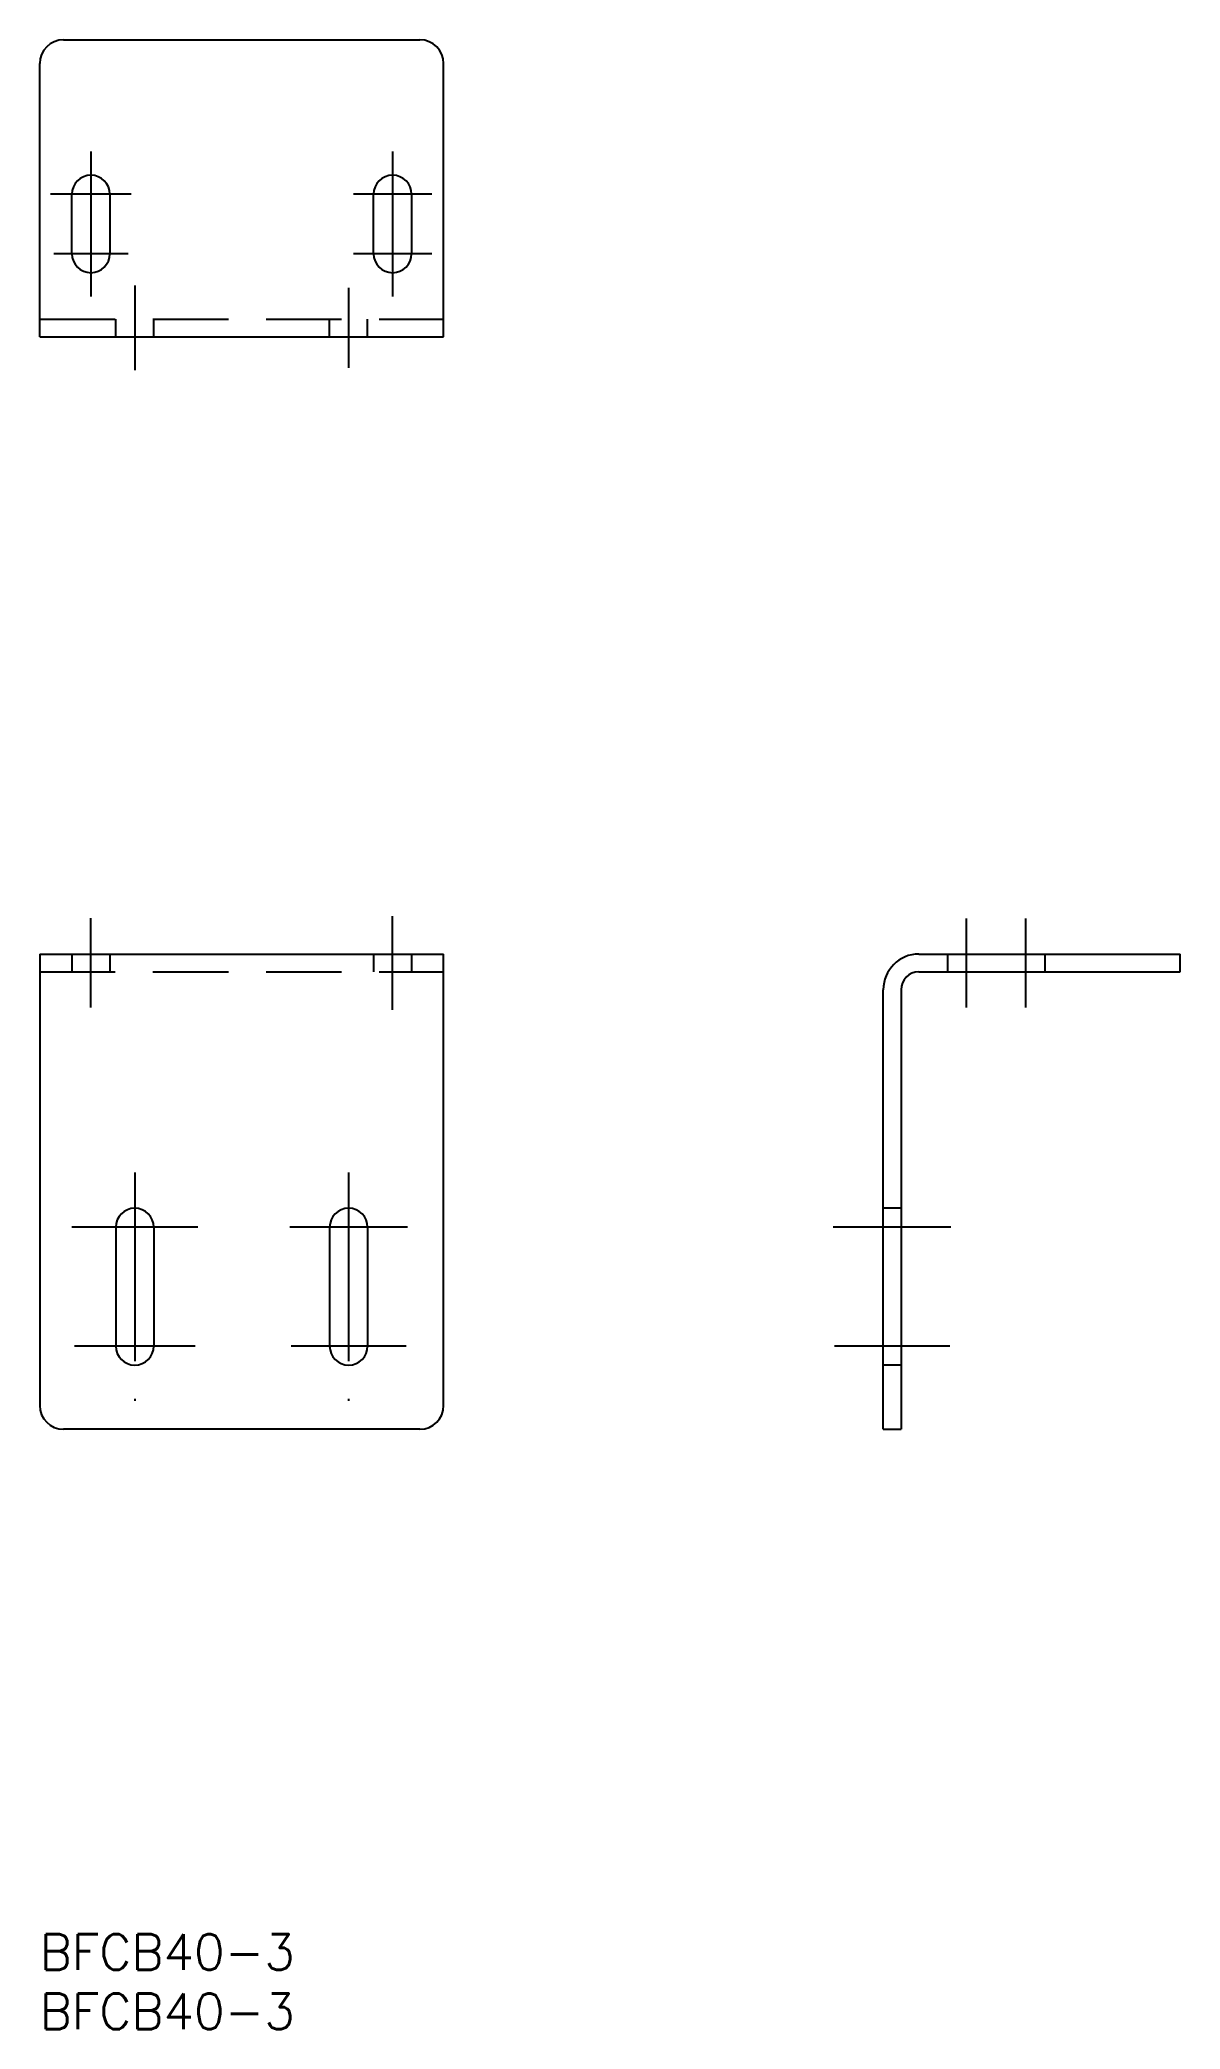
# Model space of a CAD drawing. Extents: x 0 to 96, y -8 to 159.
import ezdxf

# ---------------------------------------------------------------- set-up
doc = ezdxf.new("R2010")
doc.units = 0
doc.header["$LTSCALE"] = 0.5
doc.linetypes.add('CENTER', pattern=[50.8, 31.75, -6.35, 6.35, -6.35])
doc.linetypes.add('DASHED', pattern=[19.05, 12.7, -6.35])
doc.layers.get('0').update_dxf_attribs({"linetype": 'CONTINUOUS'})
doc.layers.add('CENTER', color=1, linetype='CENTER')
doc.styles.get("Standard").update_dxf_attribs({"font": 'txt.shx', "height": 3, "bigfont": 'bigfont.shx'})

# ---------------------------------------------------------------- blocks, each defined once
blk = doc.blocks.new('*U40')
at = {"color": 7, "linetype": 'CONTINUOUS'}
blk.add_text('BFCB40-3', height=3, dxfattribs=at).set_placement((0, -3))
blk = doc.blocks.new('*U41')
at = {"color": 7, "linetype": 'CONTINUOUS'}
blk.add_text('BFCB40-3', height=3, dxfattribs=at).set_placement((0, -8))

msp = doc.modelspace()

# ---------------------------------------------------------------- linework, layer by layer
at = {"color": 7, "linetype": 'CONTINUOUS'}
for p, q in [((2, 159.47), (32, 159.47)), ((0, 134.47), (0, 157.47)), ((34, 134.47), (34, 157.47)), ((2.7, 141.47), (2.7, 146.47)), ((5.9, 146.47), (5.9, 141.47)), ((28.1, 141.47), (28.1, 146.47)), ((31.3, 146.47), (31.3, 141.47)), ((0, 134.47), (34, 134.47)), ((0, 82.51), (34, 82.51)), ((0, 82.51), (0, 44.51)), ((34, 44.51), (34, 82.51)), ((74.01, 82.51), (96.01, 82.51)), ((96.01, 81.01), (96.01, 82.51)), ((74.01, 81.01), (96.01, 81.01)), ((71.01, 42.51), (71.01, 79.51)), ((72.51, 79.51), (72.51, 42.51)), ((6.4, 59.51), (6.4, 49.51)), ((9.6, 59.51), (9.6, 49.51)), ((24.4, 59.51), (24.4, 49.51)), ((27.6, 59.51), (27.6, 49.51)), ((32, 42.51), (2, 42.51)), ((71.01, 42.51), (72.51, 42.51))]:
    msp.add_line(p, q, dxfattribs=at)
at = {"color": 3, "linetype": 'DASHED'}
for p, q in [((0, 135.97), (34, 135.97)), ((6.4, 134.47), (6.4, 135.97)), ((9.6, 134.47), (9.6, 135.97)), ((24.4, 134.47), (24.4, 135.97)), ((27.6, 134.47), (27.6, 135.97)), ((2.7, 82.51), (2.7, 81.01)), ((5.9, 82.51), (5.9, 81.01)), ((28.1, 82.51), (28.1, 81.01)), ((31.3, 82.51), (31.3, 81.01)), ((76.41, 82.51), (76.41, 81.01)), ((84.61, 82.51), (84.61, 81.01)), ((0, 81.01), (34, 81.01)), ((72.51, 61.11), (71.01, 61.11)), ((72.51, 47.91), (71.01, 47.91))]:
    msp.add_line(p, q, dxfattribs=at)
at = {"color": 7, "linetype": 'CONTINUOUS'}
for centre, radius, start, end in [((2, 157.47), 2, 90, 180), ((32, 157.47), 2, 0, 90), ((4.3, 146.47), 1.6, 0, 180), ((29.7, 146.47), 1.6, 0, 180), ((4.3, 141.47), 1.6, 180, 0), ((29.7, 141.47), 1.6, 180, 0), ((74.01, 79.51), 3, 90, 180), ((74.01, 79.51), 1.5, 90, 180), ((8, 59.51), 1.6, 0, 180), ((26, 59.51), 1.6, 0, 180), ((8, 49.51), 1.6, 180, 0), ((26, 49.51), 1.6, 180, 0), ((2, 44.51), 2, 180, 270), ((32, 44.51), 2, 270, 0)]:
    msp.add_arc(centre, radius, start, end, dxfattribs=at)
at = {"layer": 'CENTER', "color": 1, "linetype": 'CENTER'}
for p, q in [((4.3, 150.07), (4.3, 137.87)), ((29.7, 150.07), (29.7, 137.87)), ((7.69, 146.47), (0.91, 146.47)), ((33, 146.47), (26.4, 146.47)), ((7.43, 141.47), (1.17, 141.47)), ((33, 141.47), (26.4, 141.47)), ((8, 138.78), (8, 131.66)), ((26, 138.58), (26, 131.87)), ((4.3, 78), (4.3, 85.53)), ((29.7, 77.82), (29.7, 85.71)), ((78.01, 78.01), (78.01, 85.51)), ((83.01, 78.01), (83.01, 85.51)), ((8, 64.11), (8, 44.91)), ((26, 64.11), (26, 44.91)), ((13.3, 59.51), (2.7, 59.51)), ((30.96, 59.51), (21.04, 59.51)), ((76.71, 59.51), (66.8, 59.51)), ((13.07, 49.51), (2.93, 49.51)), ((30.85, 49.51), (21.15, 49.51)), ((76.6, 49.51), (66.91, 49.51))]:
    msp.add_line(p, q, dxfattribs=at)

# ---------------------------------------------------------------- block references
at = {"color": 7, "linetype": 'CONTINUOUS'}
for name in ['*U40', '*U41']:
    msp.add_blockref(name, (0, 0), dxfattribs=at)

doc.saveas('drawing.dxf')
